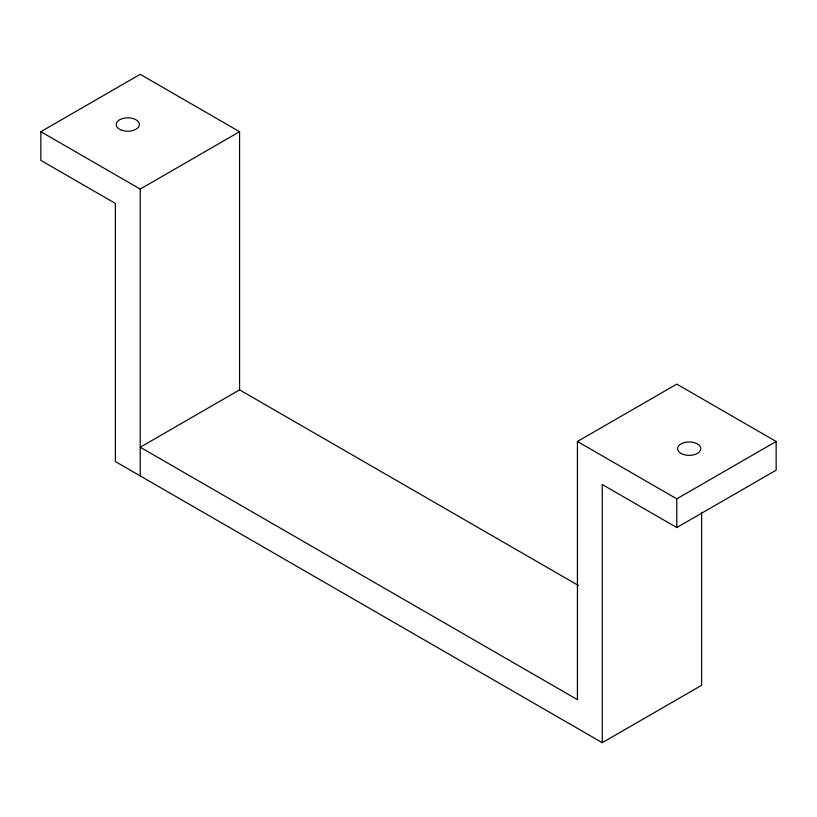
<?xml version="1.0" encoding="UTF-8"?>
<svg xmlns="http://www.w3.org/2000/svg" width="817" height="817" viewBox="0 0 817 817"><rect width="100%" height="100%" fill="white"/><g stroke="black" fill="none" stroke-linecap="round" stroke-linejoin="round"><path stroke-width="1.23" d="M701.629 512.351L701.629 685.3L602.262 742.673L115.371 461.564L115.371 203.413L40.85 160.387L40.85 131.7L140.218 74.327L239.575 131.7L239.575 389.862L578.528 585.544M40.85 131.7L140.218 189.064L239.575 131.7M239.575 389.862L140.218 447.226L577.425 699.648L577.425 441.486L676.782 384.113L776.15 441.486L776.15 470.173L676.782 527.537L602.262 484.512L602.262 742.673M577.425 441.486L676.782 498.85L776.15 441.486M676.782 498.85L676.782 527.537M140.218 189.064L140.218 475.913M683.41 454.456A11.591 6.689 0 0 0 700.802 448.656A11.591 6.689 0 0 0 683.41 442.855A11.591 6.689 0 0 0 683.41 454.456M121.999 130.322A11.591 6.689 0 0 0 139.39 124.531A11.591 6.689 0 0 0 121.999 118.731A11.591 6.689 0 0 0 121.999 130.322"/></g></svg>
